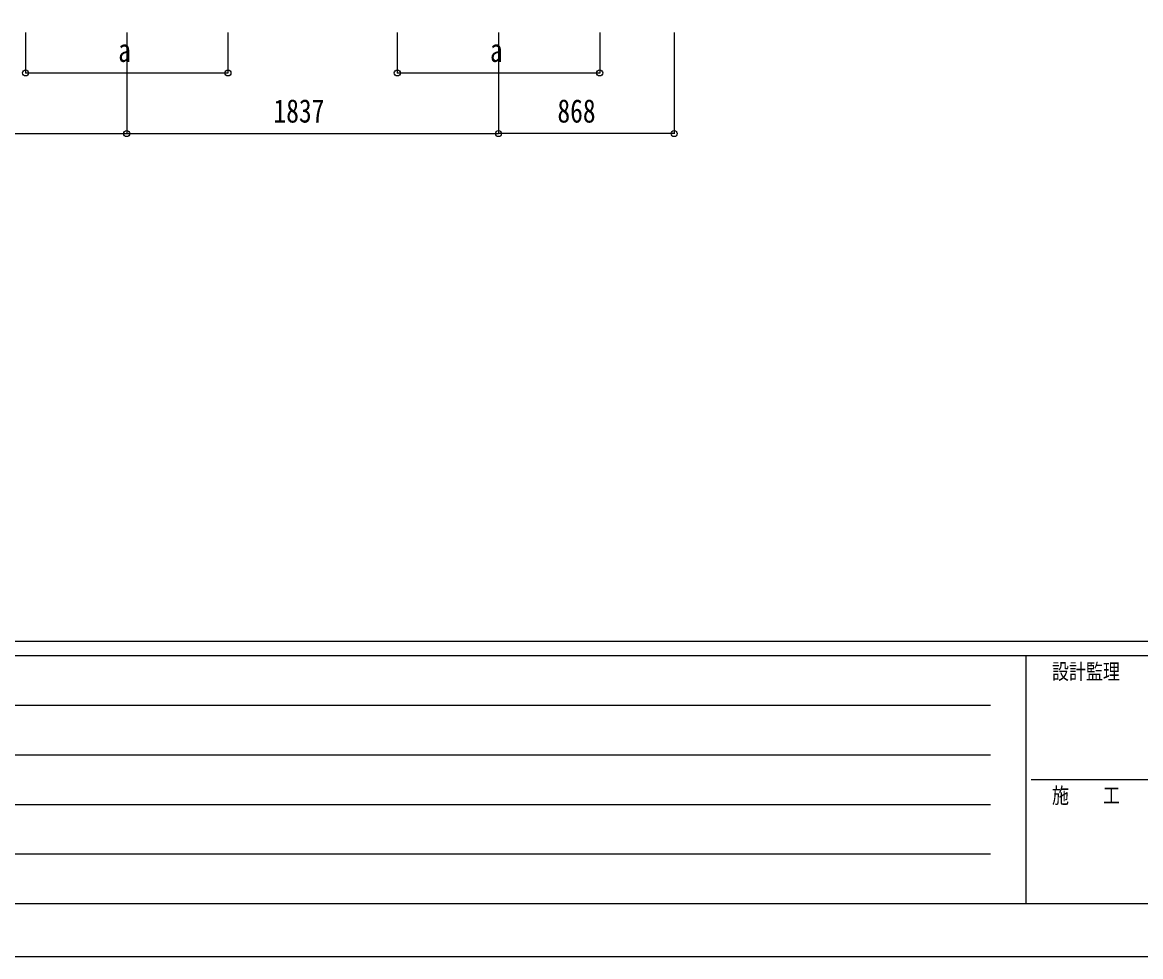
# Model space of a CAD drawing. Units: millimetres, scale not verified. Extents: x -14718 to 14718, y -10395 to 10395.
# Drawn here: x -9526 to -4001, y -10395 to -5777 of the extents above; entities that cross this region are included whole.
import ezdxf
from ezdxf.enums import TextEntityAlignment as Align

# ---------------------------------------------------------------- set-up
doc = ezdxf.new("R2010")
doc.units = ezdxf.units.MM
doc.header["$LTSCALE"] = 40
doc.layers.add('0-6_YKK_D', color=6, linetype='Continuous')
doc.layers.add('0-7_YKK_ZWAK', color=7, linetype='Continuous')
doc.styles.add('ＭＳ ゴシック', font='')
doc.styles.get('ＭＳ ゴシック').set_extended_font_data('MS Gothic')

msp = doc.modelspace()

# ---------------------------------------------------------------- linework, layer by layer
at = {"layer": '0-6_YKK_D'}
for p, q in [((-9510.79, -5827.45), (-9510.79, -6028.45)), ((-9010.79, -5827.45), (-9010.79, -6328.45)), ((-9010.79, -5827.45), (-9010.79, -6328.45)), ((-8510.79, -5827.45), (-8510.79, -6028.45)), ((-7673.79, -5827.45), (-7673.79, -6028.45)), ((-7173.79, -5827.45), (-7173.79, -6328.45)), ((-7173.79, -5827.45), (-7173.79, -6328.45)), ((-6673.79, -5827.45), (-6673.79, -6028.45)), ((-6305.79, -5827.45), (-6305.79, -6328.45)), ((-9510.79, -6027.45), (-8510.79, -6027.45)), ((-7673.79, -6027.45), (-6673.79, -6027.45)), ((-10847.79, -6327.45), (-9010.79, -6327.45)), ((-9010.79, -6327.45), (-7173.79, -6327.45)), ((-6305.79, -6327.45), (-7173.79, -6327.45))]:
    msp.add_line(p, q, dxfattribs=at)
for centre in [(-9510.79, -6027.45), (-8510.79, -6027.45), (-7673.79, -6027.45), (-6673.79, -6027.45), (-9010.79, -6327.45), (-9010.79, -6327.45), (-7173.79, -6327.45), (-7173.79, -6327.45), (-6305.79, -6327.45)]:
    msp.add_circle(centre, 14.88, dxfattribs=at)
at = {"layer": '0-7_YKK_ZWAK'}
for p, q in [((13632.57, -8837.5), (-13667.43, -8837.5)), ((-4567.43, -8907.5), (-13667.43, -8907.5)), ((-4567.43, -8907.5), (-4567.43, -10132.5)), ((-17.43, -8907.5), (-4567.43, -8907.5)), ((-13518.68, -9152.5), (-4742.43, -9152.5)), ((-13518.68, -9397.5), (-4742.43, -9397.5)), ((-4541.18, -9520), (-17.43, -9520)), ((-13518.68, -9642.5), (-4742.43, -9642.5)), ((-13518.68, -9887.5), (-4742.43, -9887.5)), ((-13667.43, -10132.5), (-4567.43, -10132.5)), ((-4567.43, -10132.5), (-17.43, -10132.5))]:
    msp.add_line(p, q, dxfattribs=at)
msp.add_lwpolyline([(-14717.5, -10395), (14717.5, -10395), (14717.5, 10395), (-14717.5, 10395)], close=True, dxfattribs=at)

# ---------------------------------------------------------------- texts
at = {"layer": '0-6_YKK_D', "style": 'ＭＳ ゴシック', "width": 0.8}
for s, p in [('a', (-9052.79, -6007.45)), ('a', (-7215.79, -6007.45)), ('1837', (-8285.49, -6307.45)), ('868', (-6882.59, -6307.45))]:
    msp.add_text(s, height=115.5, dxfattribs=at).set_placement(p, align=Align.BOTTOM_LEFT)
at = {"layer": '0-7_YKK_ZWAK', "style": 'ＭＳ ゴシック', "width": 0.8}
for s, p in [('設計監理', (-4439.1, -9047.5)), ('施\u3000\u3000工', (-4439.1, -9660))]:
    msp.add_text(s, height=76.98, dxfattribs=at).set_placement(p, align=Align.BOTTOM_LEFT)

doc.saveas('drawing.dxf')
